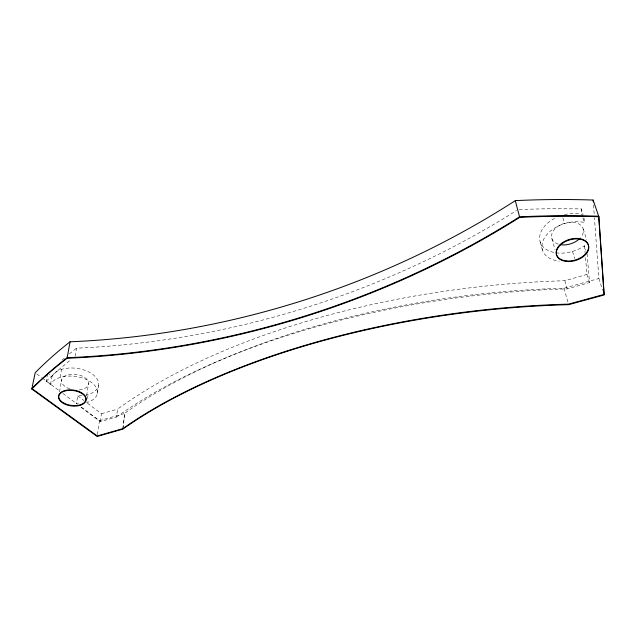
<?xml version="1.0" encoding="UTF-8"?>
<svg xmlns="http://www.w3.org/2000/svg" width="636" height="636" viewBox="0 0 636 636"><rect width="100%" height="100%" fill="white"/><g stroke="black" fill="none" stroke-linecap="round" stroke-linejoin="round"><path stroke-width="0.48" stroke-dasharray="3.18 2.39" d="M122.764 429.149L124.72 413.305A463.215 208.266 -6.7 0 1 563.965 288.235L598.889 278.504L594.429 217.687M123.026 428.354L124.72 413.305M81.018 407.239L100.313 421.62L116.555 417.001L117.581 409.115A472.079 212.734 -6.7 0 1 564.863 280.738L586.972 274.394L585.414 256.61M100.313 421.62L101.442 413.742L84.827 401.197M97.451 434.611L99.462 420.674L81.209 407.072M97.348 393.509L98.54 385.503M87.005 401.523L86.846 402.524A24.009 13.618 7.6 0 0 87.394 379.986A24.009 13.618 7.6 0 0 50.483 384.494L46.134 381.25L47.549 374.079M87.474 398.526L88.102 394.559M86.623 395.703L88.587 383.365M81.972 395.687A23.834 13.674 7.7 0 1 77.711 395.823L76.384 403.788A24.009 13.618 7.6 0 0 79.985 403.709M75.088 356.335L76.511 348.186C231.87 341.198 384.971 293.387 516.583 210.516M59.466 391.856L61.74 379.469M60.094 377.426L61.589 369.349M50.483 384.494L52.033 376.433L49.155 374.27M46.134 381.25L58.059 370.319L71.137 359.427M61.97 360.127L66.255 356.478M69.388 353.886L76.511 348.186M101.442 413.742L117.581 409.115M99.462 420.674L124.863 413.44M116.555 417.001A474.861 211.335 -6.6 0 1 567.217 288.903L589.524 282.567L587.084 253.971M519.246 209.467L549.917 208.672L581.225 208.886L583.085 214.555M36.769 373.944L41.531 377.49M42.326 378.086L59.784 391.1M62.956 393.461L77.242 404.114M77.711 395.823L84.039 400.601M581.225 208.886L582.369 216.28M582.894 217.902L584.397 222.489A28.922 18.77 -17.1 0 0 544.829 237.276A28.922 18.77 -17.1 0 0 559.362 261.165M583.188 228.984L586.766 240.082M598.889 278.504L602.721 290.382M554.648 218.379A28.676 18.794 -17.4 0 0 543.947 247.643A28.676 18.794 -17.4 0 0 584.46 245.742L585.915 250.314M586.972 274.394L589.524 282.567M562.908 217.854L564.649 223.562M572.503 251.419L574.698 258.606M564.863 280.738L567.217 288.903M551.817 238.444L555.013 249.535M563.965 288.235L568.727 304.859M540.21 241.942L542.484 250.186M584.46 245.742L585.064 252.659M584.015 218.045L584.397 222.489M593.491 204.935L594.358 216.709M564.426 214.642A28.676 18.794 -17.4 0 1 581.694 214.229M52.033 376.433A23.834 13.674 7.7 0 1 89.748 372.481A23.834 13.674 7.7 0 1 85.82 395.123M69.785 388.858A13.618 7.815 7.7 0 1 64.594 376.154A13.618 7.815 7.7 0 1 86.258 378.698A13.618 7.815 7.7 0 1 79.142 389.955M558.297 244.176A16.385 10.732 -17.3 0 1 554.338 229.564A16.385 10.732 -17.3 0 1 576.462 222.95A16.385 10.732 -17.3 0 1 580.708 237.474"/><path stroke-width="0.95" d="M31.8 389.025A505.437 240.845 -6.5 0 1 67.082 358.267L70.071 341.794C227.632 335.212 382.729 285.993 515.311 200.626A499.022 243.62 -6.7 0 1 593.134 200.038L598.866 216.733L604.2 294.953L568.663 304.668A468.676 205.452 -6.5 0 0 122.764 429.149L97.181 436.463L31.8 389.025L35.187 372.76A499.022 243.62 -6.7 0 1 70.071 341.794M598.866 216.733A505.437 240.845 -6.5 0 0 519.684 217.377C384.359 302.68 226.893 351.613 67.082 358.267M515.311 200.626L519.684 217.377M593.134 200.038L593.277 201.994M579.277 238.977A16.385 10.732 -17.3 0 1 560.276 244.653M519.548 216.836C384.303 302.148 226.917 351.088 67.178 357.734A505.23 240.933 -6.5 0 0 31.911 388.509L97.26 435.962L122.828 428.64A468.501 205.539 -6.6 0 1 568.512 304.135L604.033 294.428L598.683 216.192A505.23 240.933 -6.5 0 0 519.548 216.836M63.95 403.701A13.817 7.743 7.4 0 0 85.908 400.465A13.817 7.743 7.4 0 0 67.003 390.591A13.817 7.743 7.4 0 0 63.95 403.701M566.93 261.483A16.663 10.701 -16.8 0 0 588.562 245.623A16.663 10.701 -16.8 0 0 562.16 243.564A16.663 10.701 -16.8 0 0 566.93 261.483M566.771 260.951A16.655 10.709 -16.8 0 0 588.387 245.091A16.655 10.709 -16.8 0 0 562.001 243.024A16.655 10.709 -16.8 0 0 566.771 260.951M64.045 403.184A13.809 7.751 7.4 0 0 85.995 399.949A13.809 7.751 7.4 0 0 67.098 390.067A13.809 7.751 7.4 0 0 64.045 403.184"/></g></svg>
